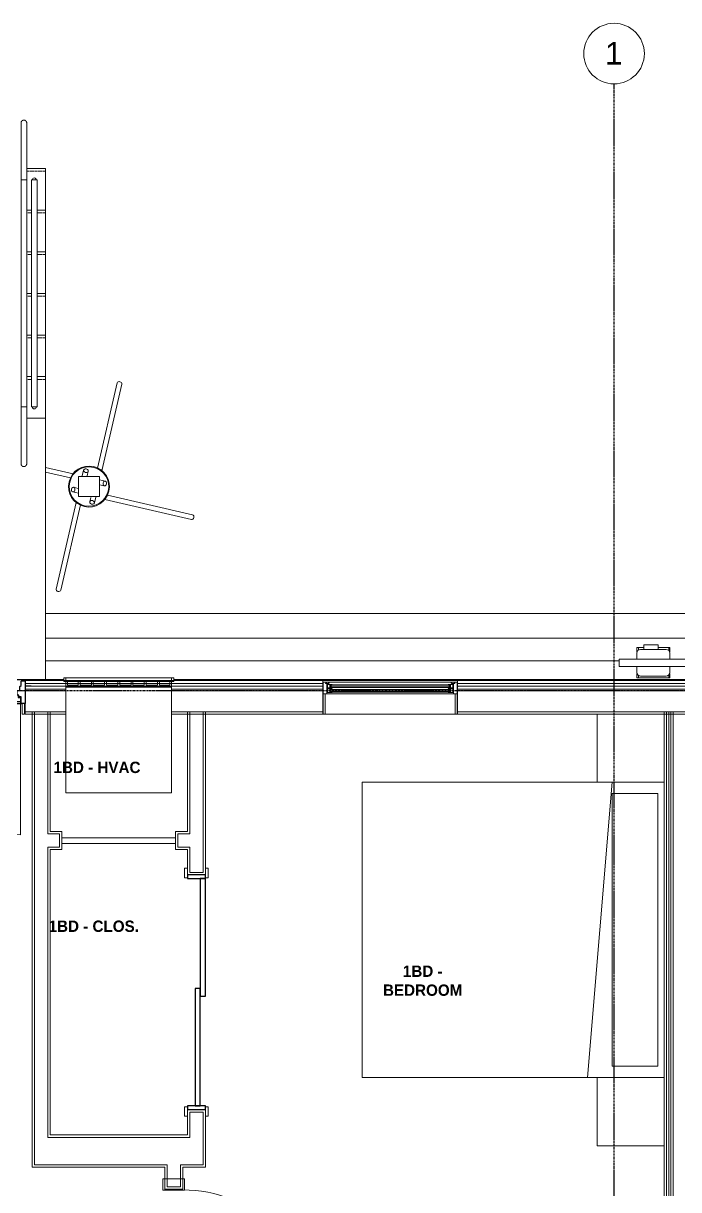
# Model space of a CAD drawing. Header units: inches. Extents: x -4093 to -1777, y 9773 to 12264.
# Drawn here: x -3637.2 to -3464.3, y 11955.5 to 12263.5 of the extents above; entities that cross this region are included whole.
import ezdxf

# ---------------------------------------------------------------- set-up
doc = ezdxf.new("R2010")
doc.units = ezdxf.units.IN
doc.header["$MEASUREMENT"] = 0
for name, pattern in [('Dash', [0.25, 0.125, -0.125]), ('Grid Line 1_2_', [0.875, 0.5, -0.125, 0.125, -0.125]), ('Overhead 1_16_', [0.101562, 0.0625, -0.039062])]:
    doc.linetypes.add(name, pattern=pattern)
for name, color, linetype, lineweight in [('0-1', 7, 'Continuous', 5), ('0-2', 7, 'Continuous', 9), ('0-3', 165, 'Continuous', 5), ('A-AREA-IDEN', 2, 'Continuous', 9), ('A-DETL-GENF', 92, 'Continuous', 18), ('A-DETL-GENF-HDLN', 1, 'Dash', 9), ('A-DOOR-1', 7, 'Continuous', 9), ('A-DOOR-2', 10, 'Continuous', 30), ('A-DOOR-4', 31, 'Continuous', 9), ('A-DOOR-5', 31, 'Continuous', 30), ('A-DOOR-FRAM', 31, 'Continuous', 30), ('A-DOOR-FRAM-1', 10, 'Continuous', 30), ('A-DOOR-FRAM-2', 31, 'Continuous', 9), ('A-DOOR-GLAZ', 31, 'Continuous', 9), ('A-FLOR-1', 7, 'Continuous', 9), ('A-FLOR-2', 192, 'Continuous', 9), ('A-FLOR-HRAL', 11, 'Continuous', 9), ('A-GENM', 5, 'Continuous', 9), ('A-GLAZ', 151, 'Continuous', 18), ('A-GLAZ-1', 151, 'Continuous', 9), ('A-GLAZ-2', 151, 'Continuous', 30), ('A-WALL', 113, 'Continuous', 18), ('A-WALL-1', 7, 'Continuous', 9), ('A-WALL-2', 250, 'Continuous', 18), ('A-WALL-3', 113, 'Continuous', 9), ('I-FURN-1', 7, 'Continuous', 9), ('I-WALL-1', 7, 'Continuous', 9), ('Q-SPCQ', 91, 'Continuous', 9), ('S-FNDN-1', 7, 'Continuous', 9), ('S-FNDN-2', 32, 'Continuous', 9), ('S-GRID-1', 1, 'Grid Line 1_2_', 30), ('S-GRID-IDEN', 1, 'Continuous', 9), ('S-GRID-IDEN-1', 147, 'Continuous', 9), ('S-STRS', 31, 'Continuous', 9), ('S-STRS-3', 31, 'Overhead 1_16_', 9)]:
    doc.layers.add(name, color=color, linetype=linetype, lineweight=lineweight)
doc.styles.add('Arial_1', font='arial.ttf', dxfattribs={"height": 6})
doc.styles.add('Century Gothic_B', font='GOTHICB.TTF', dxfattribs={"height": 3})

# ---------------------------------------------------------------- blocks, each defined once
blk = doc.blocks.new('Bed-Standard - King 78_ x 80_-4200935-BACKGROUND - 1ST FLOOR')
at = {"layer": 'I-FURN-1'}
for p, q in [((-28.31, 41.8), (49.69, 41.8)), ((-28.31, -37.89), (-28.31, 41.8)), ((49.69, 41.8), (49.69, -37.89)), ((49.69, -24.2), (-28.31, -17.63)), ((-25.31, -24.2), (46.69, -24.2)), ((-25.31, -36.2), (-25.31, -24.2)), ((46.69, -36.2), (46.69, -24.2)), ((-25.31, -36.2), (46.69, -36.2))]:
    blk.add_line(p, q, dxfattribs=at)
blk = doc.blocks.new('SWING - SINGLE - FLUSH - SWING - FLUSH - 2-10 x 6-8 - PRIVACY-4346066-BACKGROUND - 1ST FLOOR')
at = {"layer": 'A-DOOR-1'}
for p, q in [((-17, 2.87), (-20, 2.87)), ((-20, 2.87), (-20, -2.38)), ((-17, -2.38), (-17, 2.87)), ((20, 2.87), (17, 2.87)), ((17, 2.87), (17, -2.38)), ((20, -2.38), (20, 2.87)), ((-20, -2.38), (-17, -2.38)), ((-17, -2.38), (-20, -2.38)), ((-20, -2.38), (-20, -2.88)), ((-20, -2.88), (-17, -2.88)), ((-17, -2.88), (-17, -2.38)), ((17, -2.38), (20, -2.38)), ((20, -2.38), (17, -2.38)), ((17, -2.38), (17, -2.88)), ((17, -2.88), (20, -2.88)), ((20, -2.88), (20, -2.38))]:
    blk.add_line(p, q, dxfattribs=at)
blk.add_arc((17, 2.37), 34.07, 93.3657, 180, dxfattribs=at)
at = {"layer": 'A-DOOR-2'}
for p, q in [((15, 2.37), (15, 36.38)), ((17, 36.38), (15, 36.38)), ((17, 2.37), (17, 36.38)), ((17, 2.37), (15, 2.37))]:
    blk.add_line(p, q, dxfattribs=at)
blk = doc.blocks.new('083100 - Access Doors and Panels - Type 1 - ACCESS PANEL - 2-6 X 6-0-3696234-BACKGROUND - 1ST FLOOR')
at = {"layer": 'A-DOOR-1'}
for p, q in [((15, 0.75), (-15, 0.75)), ((-15, 0.75), (-15, -0.75)), ((15, -0.75), (15, 0.75)), ((-15, -0.75), (15, -0.75))]:
    blk.add_line(p, q, dxfattribs=at)
blk = doc.blocks.new('Table-Night Stand - 18_ x 18_ x 24_-V17-BACKGROUND - 1ST FLOOR')
at = {"layer": 'I-FURN-1'}
blk.add_line((0.15, 0), (18.15, 0), dxfattribs=at)
blk = doc.blocks.new('Table-Night Stand - 18_ x 18_ x 24_-V18-BACKGROUND - 1ST FLOOR')
at = {"layer": 'I-FURN-1'}
for p, q in [((0.15, 0), (18.15, 0)), ((0.15, -17.69), (0.15, 0))]:
    blk.add_line(p, q, dxfattribs=at)
blk = doc.blocks.new('SLIDING - FLUSH - SLIDING - FLUSH - 5-0 x 6-8-3203585-BACKGROUND - 1ST FLOOR')
at = {"layer": 'A-DOOR-1'}
for p, q in [((-30.25, 3), (-32.75, 3)), ((-32.75, 3), (-32.75, 2.25)), ((-32.75, 2.25), (-30.25, 2.25)), ((-30.25, 2.25), (-30.25, 3)), ((30.25, 3), (30.25, 2.25)), ((32.75, 3), (30.25, 3)), ((30.25, 2.25), (32.75, 2.25)), ((32.75, 2.25), (32.75, 3)), ((-30.25, -2.5), (-32.75, -2.5)), ((-32.75, -2.5), (-32.75, -3.25)), ((-30.25, -3.25), (-30.25, -2.5)), ((32.75, -2.5), (30.25, -2.5)), ((30.25, -2.5), (30.25, -3.25)), ((32.75, -3.25), (32.75, -2.5)), ((-32.75, -3.25), (-30.25, -3.25)), ((30.25, -3.25), (32.75, -3.25))]:
    blk.add_line(p, q, dxfattribs=at)
at = {"layer": 'A-DOOR-2'}
for p, q in [((1, 2.25), (-30, 2.25)), ((-30, 2.25), (-30, 0.87)), ((-30, 0.87), (1, 0.87)), ((30, 0.87), (-1, 0.87)), ((-1, 0.87), (-1, -0.5)), ((1, 0.87), (1, 2.25)), ((30, -0.5), (30, 0.87)), ((-1, -0.5), (30, -0.5))]:
    blk.add_line(p, q, dxfattribs=at)
at = {"layer": 'A-DOOR-FRAM-1'}
for p, q in [((-30, 2.25), (-31, 2.25)), ((-31, 2.25), (-31, -2.5)), ((-30, -2.5), (-30, 2.25)), ((31, 2.25), (30, 2.25)), ((30, 2.25), (30, -2.5)), ((31, -2.5), (31, 2.25)), ((-31, -2.5), (-30, -2.5)), ((30, -2.5), (31, -2.5))]:
    blk.add_line(p, q, dxfattribs=at)
blk = doc.blocks.new('CTR - 1st Phase - Unit Layouts_rvt-1-BACKGROUND - 1ST FLOOR')
at = {"layer": 'A-FLOR-1'}
blk.add_line((-3636.77, 12081.69), (-3636.9, 12081.69), dxfattribs=at)
at = {"layer": 'A-WALL-1'}
for p, q in [((-3634.9, 12081.69), (-3634.9, 11961.44)), ((-3630.15, 12081.69), (-3634.9, 12081.69)), ((-3630.15, 12050.06), (-3630.15, 12081.69)), ((-3589.15, 12081.69), (-3593.9, 12081.69)), ((-3593.9, 12081.69), (-3593.9, 12050.06)), ((-3589.15, 12038.63), (-3589.15, 12081.69)), ((-3627.02, 12050.06), (-3630.15, 12050.06)), ((-3627.02, 12045.31), (-3627.02, 12050.06)), ((-3593.9, 12050.06), (-3597.02, 12050.06)), ((-3597.02, 12050.06), (-3597.02, 12045.31)), ((-3630.15, 12045.31), (-3627.02, 12045.31)), ((-3630.15, 11969.94), (-3630.15, 12045.31)), ((-3597.02, 12045.31), (-3593.9, 12045.31)), ((-3593.9, 12045.31), (-3593.9, 12038.63)), ((-3593.9, 12038.63), (-3589.15, 12038.63)), ((-3589.15, 11976.63), (-3593.9, 11976.63)), ((-3593.9, 11976.63), (-3593.9, 11969.94)), ((-3589.15, 11961.44), (-3589.15, 11976.63)), ((-3634.9, 11961.44), (-3634.27, 11961.44)), ((-3634.27, 11961.44), (-3630.15, 11961.44)), ((-3599.9, 11961.44), (-3599.9, 11955.61)), ((-3595.15, 11955.61), (-3595.15, 11961.44)), ((-3593.9, 11961.44), (-3589.77, 11961.44)), ((-3589.77, 11961.44), (-3589.15, 11961.44)), ((-3599.9, 11955.61), (-3595.15, 11955.61))]:
    blk.add_line(p, q, dxfattribs=at)
at = {"layer": 'A-WALL-2'}
for p, q in [((-3634.27, 11962.06), (-3634.27, 12081.69)), ((-3630.77, 12049.44), (-3630.77, 12081.69)), ((-3593.27, 12081.69), (-3593.27, 12049.44)), ((-3589.77, 12039.25), (-3589.77, 12081.69)), ((-3630.15, 12049.44), (-3630.77, 12049.44)), ((-3627.65, 12049.44), (-3630.15, 12049.44)), ((-3627.65, 12047.69), (-3627.65, 12049.44)), ((-3596.4, 12049.44), (-3596.4, 12047.69)), ((-3593.9, 12049.44), (-3596.4, 12049.44)), ((-3593.9, 12049.44), (-3593.27, 12049.44)), ((-3627.65, 12045.94), (-3627.65, 12047.69)), ((-3596.4, 12047.69), (-3596.4, 12045.94)), ((-3630.15, 12045.94), (-3630.77, 12045.94)), ((-3630.77, 11969.31), (-3630.77, 12045.94)), ((-3630.15, 12045.94), (-3627.65, 12045.94)), ((-3596.4, 12045.94), (-3593.9, 12045.94)), ((-3593.9, 12045.94), (-3593.27, 12045.94)), ((-3593.27, 12045.94), (-3593.27, 12039.25)), ((-3593.27, 12039.25), (-3591.52, 12039.25)), ((-3591.52, 12039.25), (-3589.77, 12039.25)), ((-3593.27, 11976), (-3593.27, 11969.31)), ((-3591.52, 11976), (-3593.27, 11976)), ((-3589.77, 11976), (-3591.52, 11976)), ((-3589.77, 11962.06), (-3589.77, 11976)), ((-3630.15, 11969.31), (-3630.77, 11969.31)), ((-3630.15, 11969.31), (-3593.9, 11969.31)), ((-3593.27, 11969.31), (-3593.9, 11969.31)), ((-3630.77, 11962.06), (-3634.27, 11962.06)), ((-3630.15, 11962.06), (-3630.77, 11962.06)), ((-3630.15, 11962.06), (-3599.27, 11962.06)), ((-3599.27, 11961.44), (-3599.27, 11962.06)), ((-3599.27, 11961.44), (-3599.27, 11956.24)), ((-3595.77, 11961.44), (-3595.77, 11962.06)), ((-3595.77, 11962.06), (-3593.9, 11962.06)), ((-3595.77, 11956.24), (-3595.77, 11961.44)), ((-3593.27, 11962.06), (-3593.9, 11962.06)), ((-3589.77, 11962.06), (-3593.27, 11962.06)), ((-3599.27, 11956.24), (-3597.52, 11956.24)), ((-3597.52, 11956.24), (-3595.77, 11956.24))]:
    blk.add_line(p, q, dxfattribs=at)
at = {"layer": 'I-WALL-1'}
for p, q in [((-3593.9, 11969.94), (-3630.15, 11969.94)), ((-3630.15, 11961.44), (-3599.9, 11961.44)), ((-3595.15, 11961.44), (-3593.9, 11961.44))]:
    blk.add_line(p, q, dxfattribs=at)
at = {"layer": '0-2'}
for name, p, rotation in [('Table-Night Stand - 18_ x 18_ x 24_-V17-BACKGROUND - 1ST FLOOR', (-3485.77, 12062.92), 90.00000000003428), ('Bed-Standard - King 78_ x 80_-4200935-BACKGROUND - 1ST FLOOR', (-3505.98, 12013.38), 90.00000000003428), ('083100 - Access Doors and Panels - Type 1 - ACCESS PANEL - 2-6 X 6-0-3696234-BACKGROUND - 1ST FLOOR', (-3612.02, 12047.69), 180), ('SLIDING - FLUSH - SLIDING - FLUSH - 5-0 x 6-8-3203585-BACKGROUND - 1ST FLOOR', (-3591.4, 12007.63), 270), ('Table-Night Stand - 18_ x 18_ x 24_-V18-BACKGROUND - 1ST FLOOR', (-3485.77, 11966.92), 90.00000000003428), ('SWING - SINGLE - FLUSH - SWING - FLUSH - 2-10 x 6-8 - PRIVACY-4346066-BACKGROUND - 1ST FLOOR', (-3597.52, 11938.36), 270)]:
    blk.add_blockref(name, p, dxfattribs=dict(at, rotation=rotation))
blk = doc.blocks.new('CTR - 1st Phase - Common Walls_rvt-1-BACKGROUND - 1ST FLOOR')
at = {"layer": 'A-WALL-2'}
for p, q in [((-3467.46, 12081.69), (-3467.46, 11829.74)), ((-3466.84, 12081.69), (-3466.84, 11829.74)), ((-3466.34, 12081.69), (-3466.34, 11829.74)), ((-3465.71, 12081.69), (-3465.71, 11829.74))]:
    blk.add_line(p, q, dxfattribs=at)
at = {"layer": 'I-WALL-1'}
for p, q in [((-3458.96, 12081.69), (-3468.09, 12081.69)), ((-3468.09, 12081.69), (-3468.09, 11882.11))]:
    blk.add_line(p, q, dxfattribs=at)
blk = doc.blocks.new('316600 - Special Foundations - Diamond Pier - Generic - 316600 - Special Foundations - Diamond Pier - Generic-V114-BACKGROUND - 1ST FLOOR')
at = {"layer": 'S-FNDN-1'}
for p, q in [((7.46, 27.36), (2.26, 4.87)), ((3.39, 4.19), (8.68, 27.08)), ((-4.15, 3.38), (-11.43, 5.06)), ((-11.43, 3.78), (-4.87, 2.26)), ((-1.42, 4.32), (-1.77, 2.8)), ((-0.47, 2.87), (-0.2, 4.04)), ((2.77, 2.62), (-2.77, 2.62)), ((-2.77, 2.62), (-2.77, -2.62)), ((2.77, -2.62), (2.77, 2.62)), ((4.32, 1.42), (2.8, 1.77)), ((2.86, 0.48), (4.04, 0.2)), ((-4.32, -1.42), (-2.8, -1.77)), ((-2.86, -0.48), (-4.04, -0.2)), ((-2.77, -2.62), (2.77, -2.62)), ((0.47, -2.87), (0.2, -4.04)), ((1.42, -4.32), (1.77, -2.8)), ((27.36, -7.46), (4.87, -2.26)), ((-3.39, -4.19), (-8.68, -27.08)), ((-7.46, -27.36), (-2.26, -4.87)), ((4.15, -3.38), (27.08, -8.68))]:
    blk.add_line(p, q, dxfattribs=at)
for radius, start, end in [(5.41, 346.9807, 166.9807), (5.21, 346.9807, 166.9807), (5.41, 166.9807, 346.9807), (5.21, 166.9807, 346.9807)]:
    blk.add_arc((0, 0), radius, start, end, dxfattribs=at)
for centre, major_axis, start_param, end_param in [((8.07, 27.22), (-0.609, 0.141), 4.712389, 6.283185), ((8.07, 27.22), (-0.609, 0.141), 3.141593, 4.712389), ((-0.81, 4.18), (-0.609, 0.141), 4.712389, 7.853982), ((-0.81, 4.18), (-0.609, 0.141), 1.570796, 4.712389), ((4.18, 0.81), (0.141, 0.609), 1.570796, 4.712389), ((4.18, 0.81), (0.141, 0.609), 4.712389, 7.853982), ((-4.18, -0.81), (0.141, 0.609), 1.570796, 4.712389), ((-4.18, -0.81), (0.141, 0.609), 4.712389, 7.853982), ((0.81, -4.18), (-0.609, 0.141), 4.712389, 7.853982), ((0.81, -4.18), (-0.609, 0.141), 1.570796, 4.712389), ((27.22, -8.07), (0.141, 0.609), 3.141593, 4.712389), ((27.22, -8.07), (0.141, 0.609), 4.712389, 6.283185), ((-8.07, -27.22), (-0.609, 0.141), 0, 1.570796), ((-8.07, -27.22), (-0.609, 0.141), 1.570796, 3.141593)]:
    blk.add_ellipse(centre, major_axis=major_axis, ratio=0.764544, start_param=start_param, end_param=end_param, dxfattribs=at)
blk = doc.blocks.new('Grid - Grid Head - Circle-1738874-BACKGROUND - 1ST FLOOR')
at = {"layer": 'S-GRID-IDEN-1'}
for start, end in [(360, 180), (180, 360)]:
    blk.add_arc((0, 0), 0.25, start, end, dxfattribs=at)
blk = doc.blocks.new('CTR - 1st Phase - Structure_rvt-1-BACKGROUND - 1ST FLOOR')
at = {"layer": 'S-GRID-1'}
for p, q in [((-3481.32, 9772.61), (-3481.32, 12247.5)), ((-1777.25, 12087.19), (-4076.95, 12087.19))]:
    blk.add_line(p, q, dxfattribs=at)
at = {"layer": '0-2'}
blk.add_blockref('316600 - Special Foundations - Diamond Pier - Generic - 316600 - Special Foundations - Diamond Pier - Generic-V114-BACKGROUND - 1ST FLOOR', (-3619.89, 12141.17), dxfattribs=at)
at = {"layer": '0-3', "xscale": 31.99999999999999, "yscale": 31.99999999999999, "zscale": 31.99999999999999}
blk.add_blockref('Grid - Grid Head - Circle-1738874-BACKGROUND - 1ST FLOOR', (-3481.32, 12255.5), dxfattribs=at)
at = {"layer": 'S-GRID-IDEN', "insert": (-3483.7, 12258.6), "char_height": 6, "width": 5.656, "attachment_point": 1, "style": 'Arial_1'}
blk.add_mtext('1', dxfattribs=at)
blk = doc.blocks.new('Bayer Built Door - VISTAGRANDE FLUSH _LH_ - 37-1_2__ x 81-3_4__ - 1ST FLOOR-V93-BACKGROUND - 1ST FLOOR')
at = {"layer": 'A-DOOR-4'}
blk.add_line((17.56, -1.16), (17.56, -36.28), dxfattribs=at)
blk.add_arc((17.56, -1.16), 35.13, 180, 270, dxfattribs=at)
at = {"layer": 'A-DOOR-5'}
for p, q in [((-16.95, 0.56), (-16.95, -0.08)), ((-16.95, 0.56), (-13.13, 0.56)), ((-13.87, 0.16), (-13.13, 0.16)), ((-13.87, -1.16), (-13.87, 0.16)), ((-13.13, 0.25), (-13.16, 0.56)), ((13.12, 0.56), (-13.13, 0.56)), ((-13.13, 0.16), (-13.13, 0.25)), ((13.12, 0.25), (13.16, 0.56)), ((13.12, 0.16), (13.12, 0.25)), ((13.87, 0.16), (13.12, 0.16)), ((16.95, 0.56), (13.12, 0.56)), ((13.87, -1.16), (13.87, 0.16)), ((16.95, 0.56), (16.95, -0.08)), ((-16.95, -0.08), (-17.56, -0.09)), ((-17.56, -0.09), (-17.56, -1.16)), ((-17.56, -1.16), (-13.13, -1.16)), ((-13.13, -0.59), (-13.87, -0.59)), ((-13.87, -1.09), (-13.36, -1.09)), ((-13.87, -1.16), (-13.87, -1.09)), ((-13.36, -1.09), (-13.16, -0.84)), ((-13.16, -0.84), (-13.13, -0.66)), ((13.12, -1.16), (-13.13, -1.16)), ((-13.13, -0.66), (-13.13, -0.59)), ((13.12, -0.59), (13.87, -0.59)), ((13.12, -0.66), (13.12, -0.59)), ((13.16, -0.84), (13.12, -0.66)), ((17.56, -1.16), (13.12, -1.16)), ((13.36, -1.09), (13.16, -0.84)), ((13.87, -1.09), (13.36, -1.09)), ((13.87, -1.16), (13.87, -1.09)), ((16.95, -0.08), (17.56, -0.09)), ((17.56, -0.09), (17.56, -1.16))]:
    blk.add_line(p, q, dxfattribs=at)
at = {"layer": 'A-DOOR-FRAM'}
for p, q in [((18.75, 4.59), (-18.75, 4.59)), ((-18.75, 4.25), (-18.75, -1.63)), ((-18.75, 4.25), (-17.72, 4.25)), ((-17.72, 3.13), (-17.72, 4.25)), ((-17.38, 2.89), (-17.72, 3.13)), ((17.38, 2.89), (17.72, 3.13)), ((17.72, 3.13), (17.72, 4.25)), ((18.75, 4.25), (17.72, 4.25)), ((18.75, 4.25), (18.75, -1.63)), ((-20.38, 2.94), (-18.75, 2.94)), ((-17.72, 0.16), (-17.14, 0.16)), ((-17.72, -1.63), (-17.72, 0.16)), ((-17.38, 1.89), (-17.38, 2.89)), ((-16.69, 1.73), (-17.38, 1.89)), ((-17.14, 0.16), (-17.14, 0.59)), ((-17.14, 0.59), (-16.69, 0.59)), ((-16.69, 0.59), (-16.69, 1.73)), ((16.69, 1.73), (17.38, 1.89)), ((16.69, 0.59), (16.69, 1.73)), ((17.14, 0.59), (16.69, 0.59)), ((17.14, 0.16), (17.14, 0.59)), ((17.72, 0.16), (17.14, 0.16)), ((17.38, 1.89), (17.38, 2.89)), ((17.72, -1.63), (17.72, 0.16)), ((20.37, 2.94), (18.75, 2.94)), ((-18.75, -1.63), (-18.63, -1.63)), ((-18.37, -1.63), (-18.75, -1.63)), ((-18.75, -1.63), (-17.72, -1.63)), ((-18, -1.63), (18, -1.63)), ((18.75, -1.63), (17.72, -1.63)), ((18.62, -1.63), (18.75, -1.63))]:
    blk.add_line(p, q, dxfattribs=at)
at = {"layer": 'A-DOOR-FRAM-2'}
for p, q in [((-18, -1.63), (-18.63, -1.63)), ((-18.63, -1.63), (-18.63, -4.44)), ((-18, -4.44), (-18, -1.63)), ((18.62, -1.63), (18, -1.63)), ((18, -1.63), (18, -4.44)), ((18.62, -4.44), (18.62, -1.63)), ((-18.63, -4.44), (-18, -4.44)), ((18, -4.44), (18.62, -4.44))]:
    blk.add_line(p, q, dxfattribs=at)
at = {"layer": 'A-DOOR-GLAZ'}
for p, q in [((13.12, 0.16), (-13.13, 0.16)), ((-13.13, 0), (-13.87, 0)), ((-13.87, -0.44), (-13.13, -0.44)), ((-13.66, 0), (-13.66, -0.44)), ((13.12, 0), (-13.13, 0)), ((13.12, -0.44), (-13.13, -0.44)), ((13.12, -0.59), (-13.13, -0.59)), ((13.12, 0), (13.87, 0)), ((13.87, -0.44), (13.12, -0.44)), ((13.66, 0), (13.66, -0.44))]:
    blk.add_line(p, q, dxfattribs=at)
blk = doc.blocks.new('Basic Wall _ 3_ XPS - ___-2578962-BACKGROUND - 1ST FLOOR')
at = {"layer": 'S-FNDN-2'}
for p, q in [((-3631.32, 12107.69), (-3155.32, 12107.69)), ((-3631.32, 12101.1), (-3144.32, 12101.1)), ((-3631.32, 12095.13), (-3479.94, 12095.13))]:
    blk.add_line(p, q, dxfattribs=at)
blk = doc.blocks.new('gas_meter_manifold_5854 - Plumbing Gas Meter 3d Manifolded-2102305-BACKGROUND - 1ST FLOOR')
at = {"layer": 'A-GENM'}
for p, q in [((15.25, 1), (-15.25, 1)), ((-15.25, 0), (-15.25, 1)), ((15.25, 1), (15.25, 0)), ((-15.25, -1), (-15.25, 0)), ((-15.25, -1), (15.25, -1)), ((15.25, 0), (15.25, -1))]:
    blk.add_line(p, q, dxfattribs=at)
blk = doc.blocks.new('Plumbing Gas Meter 3d single - Plumbing Gas Meter 3d single-2101173-BACKGROUND - 1ST FLOOR')
at = {"layer": 'Q-SPCQ'}
for p, q in [((-4.32, 4), (-4.32, 2.82)), ((-4.32, 4), (-4.32, 4)), ((-4.32, 4), (-3.92, 4)), ((-4.32, 2.82), (-4.32, 4)), ((-3.92, 4), (-2.55, 4)), ((-3.92, 3.33), (-3.92, 4)), ((3.38, 3.5), (-3.37, 3.5)), ((-2.55, 4.75), (1.3, 4.75)), ((-2.55, 4.75), (-2.55, 3.5)), ((1.3, 4.75), (1.3, 3.5)), ((1.3, 4), (2.06, 4)), ((2.06, 4), (4.06, 4)), ((4.06, 4), (4.32, 4)), ((4.06, 3.23), (4.06, 4)), ((4.32, 2.82), (4.32, 4)), ((4.32, 4), (4.32, 4)), ((4.32, 2.82), (4.32, 4)), ((-4.37, 2.5), (-4.37, 1)), ((4.38, 1), (4.38, 2.5)), ((-4.37, -1), (-4.37, -2.5)), ((-4.32, -2.82), (-4.32, -4)), ((-4.32, -4), (-4.32, -2.82)), ((4.32, -4), (4.32, -2.82)), ((4.32, -4), (4.32, -2.82)), ((4.38, -2.5), (4.38, -1)), ((-3.92, -4), (-4.32, -4)), ((-4.32, -4), (-4.32, -4)), ((-3.92, -4), (-3.92, -3.33)), ((-1.92, -4), (-3.92, -4)), ((-3.37, -3.5), (3.38, -3.5)), ((2.06, -4), (-1.92, -4)), ((4.06, -4), (2.06, -4)), ((4.06, -4), (4.06, -3.23)), ((4.32, -4), (4.06, -4)), ((4.32, -4), (4.32, -4))]:
    blk.add_line(p, q, dxfattribs=at)
for centre, start, end in [((-3.37, 2.5), 90, 180), ((3.38, 2.5), 0, 90), ((-3.37, -2.5), 180, 270), ((3.38, -2.5), 270, 0)]:
    blk.add_arc(centre, 1, start, end, dxfattribs=at)
blk = doc.blocks.new('Window-Double_Hung-Marvin-Essential - 1-WIDE _TEMP LOWER_ ESDH3066-3454275-BACKGROUND - 1ST FLOOR')
at = {"layer": 'A-DETL-GENF'}
for p, q in [((-17.75, 4.03), (-17.16, 4.03)), ((-17.75, 4.03), (-17.75, 0.94)), ((-17.08, 3.62), (-17.16, 4.03)), ((-17.08, 3.62), (-16.19, 3.62)), ((-16.85, 4), (-16.85, 3.62)), ((-16.3, 4), (-16.85, 4)), ((-16.38, 3.52), (-16.72, 3.52)), ((-16.72, 3.52), (-16.72, 0.94)), ((-15.34, 3.44), (-16.56, 3.44)), ((-16.56, 2.5), (-16.56, 3.44)), ((-16.38, 3.62), (-16.38, 3.52)), ((-16.3, 3.76), (-16.3, 4)), ((-16.18, 3.76), (-16.3, 3.76)), ((-16.19, 3.72), (-16.1, 3.72)), ((-16.19, 3.62), (-16.19, 3.72)), ((-16.18, 3.97), (-16.1, 3.97)), ((-16.18, 3.97), (-16.18, 3.76)), ((-16.1, 3.72), (-16.1, 3.97)), ((-15.94, 2.62), (-15.94, 3.34)), ((-15.94, 3.34), (-15.28, 3.34)), ((15.84, 3.32), (-15.84, 3.32)), ((-15.84, 2.63), (-15.84, 3.32)), ((15.84, 3.2), (-15.84, 3.2)), ((-15.54, 2.76), (-15.54, 3.2)), ((-15.34, 3.44), (-15.28, 3.38)), ((-15.28, 3.34), (-15.28, 3.38)), ((15.34, 3.44), (15.28, 3.38)), ((15.28, 3.34), (15.28, 3.38)), ((15.94, 3.34), (15.28, 3.34)), ((15.34, 3.44), (16.56, 3.44)), ((15.54, 2.76), (15.54, 3.2)), ((15.84, 2.63), (15.84, 3.32)), ((15.94, 2.62), (15.94, 3.34)), ((16.18, 3.97), (16.1, 3.97)), ((16.1, 3.72), (16.1, 3.97)), ((16.19, 3.72), (16.1, 3.72)), ((16.18, 3.97), (16.18, 3.76)), ((16.18, 3.76), (16.3, 3.76)), ((16.19, 3.62), (16.19, 3.72)), ((17.08, 3.62), (16.19, 3.62)), ((16.3, 3.76), (16.3, 4)), ((16.3, 4), (16.85, 4)), ((16.38, 3.62), (16.38, 3.52)), ((16.38, 3.52), (16.72, 3.52)), ((16.56, 2.5), (16.56, 3.44)), ((16.72, 3.52), (16.72, 0.94)), ((16.85, 4), (16.85, 3.62)), ((17.08, 3.62), (17.16, 4.03)), ((17.75, 4.03), (17.16, 4.03)), ((17.75, 4.03), (17.75, 0.94)), ((-19.25, 2.98), (-19.25, 2.94)), ((-17.75, 2.98), (-19.25, 2.98)), ((-19.25, 2.94), (-17.9, 2.94)), ((-17.9, 2.94), (-17.9, 2.83)), ((-17.9, 2.83), (-17.75, 2.83)), ((-16.72, 0.94), (-17.75, 0.94)), ((-16.56, 2.5), (-15.34, 2.5)), ((-15.34, 2.22), (-16.56, 2.22)), ((-16.56, 1.28), (-16.56, 2.22)), ((-16.56, 1.28), (-15.34, 1.28)), ((-15.28, 2.62), (-15.94, 2.62)), ((-15.94, 1.4), (-15.94, 2.12)), ((-15.94, 2.12), (-15.28, 2.12)), ((-15.28, 1.4), (-15.94, 1.4)), ((15.84, 2.76), (-15.84, 2.76)), ((15.84, 2.63), (-15.84, 2.63)), ((15.84, 2.1), (-15.84, 2.1)), ((-15.84, 1.41), (-15.84, 2.1)), ((15.84, 1.98), (-15.84, 1.98)), ((15.84, 1.54), (-15.84, 1.54)), ((15.84, 1.41), (-15.84, 1.41)), ((-15.54, 1.54), (-15.54, 1.98)), ((-15.34, 2.5), (-15.28, 2.56)), ((-15.34, 2.22), (-15.28, 2.16)), ((-15.34, 1.28), (-15.28, 1.34)), ((-15.28, 2.56), (-15.28, 2.62)), ((-15.28, 2.12), (-15.28, 2.16)), ((-15.28, 1.34), (-15.28, 1.4)), ((15.28, 2.56), (15.28, 2.62)), ((15.28, 2.62), (15.94, 2.62)), ((15.34, 2.5), (15.28, 2.56)), ((15.34, 2.22), (15.28, 2.16)), ((15.28, 2.12), (15.28, 2.16)), ((15.94, 2.12), (15.28, 2.12)), ((15.28, 1.34), (15.28, 1.4)), ((15.28, 1.4), (15.94, 1.4)), ((15.34, 1.28), (15.28, 1.34)), ((16.56, 2.5), (15.34, 2.5)), ((15.34, 2.22), (16.56, 2.22)), ((16.56, 1.28), (15.34, 1.28)), ((15.54, 1.54), (15.54, 1.98)), ((15.84, 1.41), (15.84, 2.1)), ((15.94, 1.4), (15.94, 2.12)), ((16.56, 1.28), (16.56, 2.22)), ((16.72, 0.94), (17.75, 0.94)), ((17.75, 2.98), (19.25, 2.98)), ((17.9, 2.83), (17.75, 2.83)), ((17.9, 2.94), (17.9, 2.83)), ((19.25, 2.94), (17.9, 2.94)), ((19.25, 2.98), (19.25, 2.94))]:
    blk.add_line(p, q, dxfattribs=at)
at = {"layer": 'A-DETL-GENF-HDLN'}
blk.add_line((16.1, 3.97), (-16.5, 3.97), dxfattribs=at)
at = {"layer": 'A-GLAZ'}
for p, q in [((-17.13, 0.91), (-17.13, -4.44)), ((17.12, -4.44), (17.12, 0.91)), ((-17.13, -4.44), (-17.75, -4.44)), ((17.12, -4.44), (17.75, -4.44))]:
    blk.add_line(p, q, dxfattribs=at)
at = {"layer": 'A-GLAZ-1'}
for p, q in [((17.75, 4.03), (-17.75, 4.03)), ((-17.75, 0.94), (17.75, 0.94)), ((-17.75, -4.44), (17.75, -4.44))]:
    blk.add_line(p, q, dxfattribs=at)
at = {"layer": 'A-GLAZ-2'}
for p, q in [((-17.75, 4.03), (-17.75, 0.94)), ((17.75, 0.94), (17.75, 4.03)), ((-17.75, 0.91), (-17.75, -4.44)), ((17.75, -4.44), (17.75, 0.91))]:
    blk.add_line(p, q, dxfattribs=at)
blk = doc.blocks.new('V-Series_EWC4_SPVU_RFA_2015 - 1ST FLOOR-2484708-BACKGROUND - 1ST FLOOR')
at = {"layer": 'A-GENM'}
for p, q in [((-3126.69, 12090.69), (-3127.25, 12090.69)), ((-3127.25, 12090.69), (-3127.25, 12089.69)), ((-3127.25, 12089.69), (-3126.69, 12089.69)), ((-3098.81, 12090.69), (-3126.69, 12090.69)), ((-3126.69, 12090.69), (-3126.69, 12089.69)), ((-3126.69, 12089.69), (-3126.69, 12090.69)), ((-3126.69, 12089.69), (-3098.81, 12089.69)), ((-3126.69, 12089.69), (-3126.69, 12060.25)), ((-3126.25, 12089.69), (-3126.69, 12089.69)), ((-3126.25, 12088.69), (-3126.25, 12089.69)), ((-3122.95, 12089.69), (-3123.45, 12089.69)), ((-3123.45, 12089.69), (-3123.45, 12088.69)), ((-3122.95, 12088.69), (-3122.95, 12089.69)), ((-3119.47, 12089.69), (-3119.97, 12089.69)), ((-3119.97, 12089.69), (-3119.97, 12088.69)), ((-3119.47, 12088.69), (-3119.47, 12089.69)), ((-3115.98, 12089.69), (-3116.48, 12089.69)), ((-3116.48, 12089.69), (-3116.48, 12088.69)), ((-3115.98, 12088.69), (-3115.98, 12089.69)), ((-3112.5, 12089.69), (-3113, 12089.69)), ((-3113, 12089.69), (-3113, 12088.69)), ((-3112.5, 12088.69), (-3112.5, 12089.69)), ((-3109.01, 12089.69), (-3109.51, 12089.69)), ((-3109.51, 12089.69), (-3109.51, 12088.69)), ((-3109.01, 12088.69), (-3109.01, 12089.69)), ((-3105.53, 12089.69), (-3106.03, 12089.69)), ((-3106.03, 12089.69), (-3106.03, 12088.69)), ((-3105.53, 12088.69), (-3105.53, 12089.69)), ((-3102.05, 12089.69), (-3102.55, 12089.69)), ((-3102.55, 12089.69), (-3102.55, 12088.69)), ((-3102.05, 12088.69), (-3102.05, 12089.69)), ((-3098.81, 12089.69), (-3099.25, 12089.69)), ((-3099.25, 12089.69), (-3099.25, 12088.69)), ((-3098.81, 12089.69), (-3098.81, 12090.69)), ((-3098.25, 12090.69), (-3098.81, 12090.69)), ((-3098.81, 12090.69), (-3098.81, 12089.69)), ((-3098.81, 12089.69), (-3098.25, 12089.69)), ((-3098.81, 12060.25), (-3098.81, 12089.69)), ((-3098.25, 12089.69), (-3098.25, 12090.69)), ((-3123.45, 12088.69), (-3126.25, 12088.69)), ((-3119.97, 12088.69), (-3122.95, 12088.69)), ((-3116.48, 12088.69), (-3119.47, 12088.69)), ((-3113, 12088.69), (-3115.98, 12088.69)), ((-3109.51, 12088.69), (-3112.5, 12088.69)), ((-3106.03, 12088.69), (-3109.01, 12088.69)), ((-3102.55, 12088.69), (-3105.53, 12088.69)), ((-3099.25, 12088.69), (-3102.05, 12088.69)), ((-3126.69, 12060.25), (-3098.81, 12060.25))]:
    blk.add_line(p, q, dxfattribs=at)
blk = doc.blocks.new('Railing - 1_-2850776-BACKGROUND - 1ST FLOOR')
at = {"layer": 'A-FLOR-HRAL'}
for p, q in [((2, 11), (2, 0)), ((3.5, 0), (3.5, 11))]:
    blk.add_line(p, q, dxfattribs=at)
at = {"layer": 'A-FLOR-HRAL', "flags": 128}
for points in [[(2, 15), (2, 15.03), (2, 15.06), (2.01, 15.09), (2.01, 15.12), (2.01, 15.15), (2.02, 15.18), (2.03, 15.21), (2.04, 15.24), (2.05, 15.26), (2.06, 15.29), (2.07, 15.32), (2.08, 15.35), (2.1, 15.37), (2.11, 15.4), (2.13, 15.42), (2.15, 15.45), (2.17, 15.47), (2.19, 15.49), (2.21, 15.52), (2.23, 15.54), (2.25, 15.56), (2.27, 15.58), (2.3, 15.6), (2.32, 15.61), (2.34, 15.63), (2.37, 15.65), (2.4, 15.66), (2.42, 15.68), (2.45, 15.69), (2.48, 15.7), (2.51, 15.71), (2.53, 15.72), (2.56, 15.73), (2.59, 15.73), (2.62, 15.74), (2.65, 15.74), (2.68, 15.75), (2.71, 15.75), (2.74, 15.75)], [(2.75, 15.75), (2.78, 15.75), (2.81, 15.75), (2.84, 15.74), (2.87, 15.74), (2.9, 15.74), (2.93, 15.73), (2.96, 15.72), (2.99, 15.71), (3.01, 15.7), (3.04, 15.69), (3.07, 15.68), (3.1, 15.67), (3.12, 15.65), (3.15, 15.64), (3.17, 15.62), (3.2, 15.6), (3.22, 15.58), (3.24, 15.56), (3.27, 15.54), (3.29, 15.52), (3.31, 15.5), (3.33, 15.48), (3.35, 15.45), (3.36, 15.43), (3.38, 15.41), (3.4, 15.38), (3.41, 15.35), (3.43, 15.33), (3.44, 15.3), (3.45, 15.27), (3.46, 15.24), (3.47, 15.22), (3.48, 15.19), (3.48, 15.16), (3.49, 15.13), (3.49, 15.1), (3.5, 15.07), (3.5, 15.04), (3.5, 15.01)], [(2, 15), (2, 15), (2, 14.99), (2, 14.97), (2, 14.95), (2, 14.92), (2, 14.89), (2, 14.84), (2, 14.8), (2, 14.74), (2, 14.68), (2, 14.62), (2, 14.55), (2, 14.47), (2, 14.39), (2, 14.3), (2, 14.21), (2, 14.11), (2, 14.01), (2, 13.9), (2, 13.79), (2, 13.67), (2, 13.55), (2, 13.42), (2, 13.29), (2, 13.16), (2, 13.02), (2, 12.89), (2, 12.74), (2, 12.6), (2, 12.45), (2, 12.3), (2, 12.15), (2, 11.99), (2, 11.84), (2, 11.68), (2, 11.52), (2, 11.36), (2, 11.2), (2, 11.04), (2, 11)], [(2, 14.5), (2, 14.53), (2, 14.6), (2, 14.67), (2, 14.73), (2, 14.78), (2, 14.83), (2, 14.87), (2, 14.91), (2, 14.94), (2, 14.97), (2, 14.98), (2, 14.99), (2, 15)], [(2, 11), (2, 11.16), (2, 11.32), (2, 11.48), (2, 11.64), (2, 11.79), (2, 11.95), (2, 12.11), (2, 12.26), (2, 12.41), (2, 12.56), (2, 12.7), (2, 12.85), (2, 12.94)], [(3.5, 11), (3.5, 11.16), (3.5, 11.32), (3.5, 11.48), (3.5, 11.64), (3.5, 11.79), (3.5, 11.95), (3.5, 12.11), (3.5, 12.26), (3.5, 12.41), (3.5, 12.56), (3.5, 12.7), (3.5, 12.85), (3.5, 12.99), (3.5, 13.12), (3.5, 13.26), (3.5, 13.39), (3.5, 13.52), (3.5, 13.64), (3.5, 13.76), (3.5, 13.87), (3.5, 13.98), (3.5, 14.08), (3.5, 14.18), (3.5, 14.28), (3.5, 14.37), (3.5, 14.45), (3.5, 14.53), (3.5, 14.6), (3.5, 14.67), (3.5, 14.73), (3.5, 14.78), (3.5, 14.83), (3.5, 14.87), (3.5, 14.91), (3.5, 14.94), (3.5, 14.97), (3.5, 14.98), (3.5, 14.99), (3.5, 15), (3.5, 15)], [(3.5, 15), (3.5, 14.99), (3.5, 14.97), (3.5, 14.95), (3.5, 14.92), (3.5, 14.89), (3.5, 14.84), (3.5, 14.8), (3.5, 14.74), (3.5, 14.68), (3.5, 14.62), (3.5, 14.55), (3.5, 14.52)], [(3.5, 14.07), (3.5, 14.01), (3.5, 13.9), (3.5, 13.79), (3.5, 13.67), (3.5, 13.55), (3.5, 13.42), (3.5, 13.29), (3.5, 13.16), (3.5, 13.02), (3.5, 12.89), (3.5, 12.74), (3.5, 12.6), (3.5, 12.45), (3.5, 12.3), (3.5, 12.15), (3.5, 11.99), (3.5, 11.84), (3.5, 11.68), (3.5, 11.52), (3.5, 11.36), (3.5, 11.2), (3.5, 11.04), (3.5, 11)]]:
    blk.add_lwpolyline(points, dxfattribs=at)
at = {"layer": 'A-FLOR-HRAL'}
blk.add_arc((0, 0), 0.5, 360, 180, dxfattribs=at)
blk = doc.blocks.new('Railing - 1_-2850778-BACKGROUND - 1ST FLOOR')
at = {"layer": 'A-FLOR-HRAL'}
for p, q in [((2, 0), (2, -11)), ((3.5, -11), (3.5, 0))]:
    blk.add_line(p, q, dxfattribs=at)
at = {"layer": 'A-FLOR-HRAL', "flags": 128}
for points in [[(2, -12.94), (2, -12.89), (2, -12.74), (2, -12.6), (2, -12.45), (2, -12.3), (2, -12.15), (2, -11.99), (2, -11.84), (2, -11.68), (2, -11.52), (2, -11.36), (2, -11.2), (2, -11.04), (2, -11)], [(2, -11), (2, -11.16), (2, -11.32), (2, -11.48), (2, -11.64), (2, -11.79), (2, -11.95), (2, -12.11), (2, -12.26), (2, -12.41), (2, -12.56), (2, -12.7), (2, -12.85), (2, -12.99), (2, -13.12), (2, -13.26), (2, -13.39), (2, -13.52), (2, -13.64), (2, -13.76), (2, -13.87), (2, -13.98), (2, -14.08), (2, -14.18), (2, -14.28), (2, -14.37), (2, -14.45), (2, -14.53), (2, -14.6), (2, -14.67), (2, -14.73), (2, -14.78), (2, -14.83), (2, -14.87), (2, -14.91), (2, -14.94), (2, -14.97), (2, -14.98), (2, -14.99), (2, -15), (2, -15)], [(3.5, -11), (3.5, -11.16), (3.5, -11.32), (3.5, -11.48), (3.5, -11.64), (3.5, -11.79), (3.5, -11.95), (3.5, -12.11), (3.5, -12.26), (3.5, -12.41), (3.5, -12.56), (3.5, -12.7), (3.5, -12.85)], [(3.5, -15), (3.5, -15), (3.5, -14.99), (3.5, -14.97), (3.5, -14.95), (3.5, -14.92), (3.5, -14.89), (3.5, -14.84), (3.5, -14.8), (3.5, -14.74), (3.5, -14.68), (3.5, -14.62), (3.5, -14.55), (3.5, -14.47), (3.5, -14.39), (3.5, -14.3), (3.5, -14.21), (3.5, -14.11), (3.5, -14.01), (3.5, -13.9), (3.5, -13.79), (3.5, -13.67), (3.5, -13.55), (3.5, -13.42), (3.5, -13.29), (3.5, -13.16), (3.5, -13.02), (3.5, -12.89), (3.5, -12.74), (3.5, -12.6), (3.5, -12.45), (3.5, -12.3), (3.5, -12.15), (3.5, -11.99), (3.5, -11.84), (3.5, -11.68), (3.5, -11.52), (3.5, -11.36), (3.5, -11.2), (3.5, -11.04), (3.5, -11)], [(2, -15), (2, -14.99), (2, -14.97), (2, -14.95), (2, -14.92), (2, -14.89), (2, -14.84), (2, -14.8), (2, -14.74), (2, -14.68), (2, -14.62), (2, -14.55), (2, -14.5)], [(2.75, -15.75), (2.72, -15.75), (2.69, -15.75), (2.66, -15.74), (2.63, -15.74), (2.6, -15.74), (2.57, -15.73), (2.54, -15.72), (2.51, -15.71), (2.49, -15.7), (2.46, -15.69), (2.43, -15.68), (2.4, -15.67), (2.38, -15.65), (2.35, -15.64), (2.33, -15.62), (2.3, -15.6), (2.28, -15.58), (2.26, -15.56), (2.23, -15.54), (2.21, -15.52), (2.19, -15.5), (2.17, -15.48), (2.15, -15.45), (2.14, -15.43), (2.12, -15.41), (2.1, -15.38), (2.09, -15.35), (2.07, -15.33), (2.06, -15.3), (2.05, -15.27), (2.04, -15.24), (2.03, -15.22), (2.02, -15.19), (2.02, -15.16), (2.01, -15.13), (2.01, -15.1), (2, -15.07), (2, -15.04), (2, -15.01)], [(3.5, -15), (3.5, -15.03), (3.5, -15.06), (3.49, -15.09), (3.49, -15.12), (3.49, -15.15), (3.48, -15.18), (3.47, -15.21), (3.46, -15.24), (3.45, -15.26), (3.44, -15.29), (3.43, -15.32), (3.42, -15.35), (3.4, -15.37), (3.39, -15.4), (3.37, -15.42), (3.35, -15.45), (3.33, -15.47), (3.31, -15.49), (3.29, -15.52), (3.27, -15.54), (3.25, -15.56), (3.23, -15.58), (3.2, -15.6), (3.18, -15.61), (3.16, -15.63), (3.13, -15.65), (3.1, -15.66), (3.08, -15.68), (3.05, -15.69), (3.02, -15.7), (2.99, -15.71), (2.97, -15.72), (2.94, -15.73), (2.91, -15.73), (2.88, -15.74), (2.85, -15.74), (2.82, -15.75), (2.79, -15.75), (2.76, -15.75)], [(3.5, -13.54), (3.5, -13.64), (3.5, -13.76), (3.5, -13.87), (3.5, -13.98), (3.5, -14.08), (3.5, -14.18), (3.5, -14.28), (3.5, -14.37), (3.5, -14.45), (3.5, -14.53), (3.5, -14.6), (3.5, -14.67), (3.5, -14.73), (3.5, -14.78), (3.5, -14.83), (3.5, -14.87), (3.5, -14.91), (3.5, -14.94), (3.5, -14.97), (3.5, -14.98), (3.5, -14.99), (3.5, -15)]]:
    blk.add_lwpolyline(points, dxfattribs=at)
at = {"layer": 'A-FLOR-HRAL'}
blk.add_arc((0, 0), 0.5, 180, 360, dxfattribs=at)
blk = doc.blocks.new('Railing - Railing-2854362-BACKGROUND - 1ST FLOOR')
at = {"layer": 'A-FLOR-HRAL'}
for p, q in [((-3637.82, 12222.19), (-3636.32, 12222.19)), ((-3637.82, 12222.19), (-3637.82, 12162.19)), ((-3636.32, 12222.19), (-3636.32, 12162.19)), ((-3635.07, 12222.19), (-3633.57, 12222.19)), ((-3635.07, 12222.19), (-3635.07, 12162.19)), ((-3633.57, 12222.19), (-3633.57, 12162.19)), ((-3636.32, 12162.19), (-3637.82, 12162.19)), ((-3633.57, 12162.19), (-3635.07, 12162.19))]:
    blk.add_line(p, q, dxfattribs=at)
at = {"extrusion": (0, 0, -1), "zscale": -1}
for name, p in [('Railing - 1_-2850776-BACKGROUND - 1ST FLOOR', (3634.32, 12222.19)), ('Railing - 1_-2850778-BACKGROUND - 1ST FLOOR', (3634.32, 12162.19))]:
    blk.add_blockref(name, p, dxfattribs=at)

msp = doc.modelspace()

# ---------------------------------------------------------------- linework, layer by layer
at = {"layer": 'A-FLOR-2'}
for p, q in [((-3631.32, 12159.19), (-3636.32, 12159.19)), ((-3631.32, 12090.19), (-3631.32, 12159.19)), ((-3674.27, 12087.19), (-3636.77, 12087.19))]:
    msp.add_line(p, q, dxfattribs=at)
at = {"layer": 'A-WALL'}
for p, q in [((-3636.77, 12089.19), (-3558.14, 12089.19)), ((-3636.77, 12088.44), (-3558.14, 12088.44)), ((-3636.77, 12087.69), (-3625.96, 12087.69)), ((-3636.77, 12087.19), (-3625.96, 12087.19)), ((-3598.09, 12087.69), (-3558.14, 12087.69)), ((-3598.09, 12087.19), (-3558.14, 12087.19)), ((-3522.64, 12089.19), (-3404.41, 12089.19)), ((-3522.64, 12088.44), (-3404.41, 12088.44)), ((-3522.64, 12087.69), (-3404.41, 12087.69)), ((-3522.64, 12087.19), (-3404.41, 12087.19)), ((-3636.77, 12081.69), (-3625.96, 12081.69)), ((-3598.09, 12081.69), (-3558.14, 12081.69)), ((-3522.64, 12081.69), (-3404.41, 12081.69))]:
    msp.add_line(p, q, dxfattribs=at)
at = {"layer": 'A-WALL-3'}
for p, q in [((-3558.14, 12089.94), (-3636.77, 12089.94)), ((-3636.77, 12089.94), (-3636.77, 12081.06)), ((-3251.37, 12089.94), (-3558.14, 12089.94)), ((-3558.14, 12089.53), (-3558.14, 12089.94)), ((-3522.64, 12089.94), (-3522.64, 12089.53)), ((-3625.96, 12081.06), (-3625.96, 12088.19)), ((-3625.96, 12088.19), (-3598.09, 12088.19)), ((-3598.09, 12088.19), (-3598.09, 12081.06)), ((-3558.14, 12086.41), (-3558.14, 12086.44)), ((-3522.64, 12086.44), (-3522.64, 12086.41)), ((-3636.77, 12081.06), (-3625.96, 12081.06)), ((-3598.09, 12081.06), (-3558.14, 12081.06)), ((-3522.64, 12081.06), (-3404.41, 12081.06))]:
    msp.add_line(p, q, dxfattribs=at)
at = {"layer": 'S-FNDN-2'}
for p, q in [((-3636.77, 12090.19), (-3626.52, 12090.19)), ((-3636.77, 12090.19), (-3636.77, 12089.94)), ((-3597.52, 12090.19), (-3337.77, 12090.19))]:
    msp.add_line(p, q, dxfattribs=at)
at = {"layer": 'S-STRS'}
for p, q in [((-3631.32, 12225.19), (-3636.32, 12225.19)), ((-3631.32, 12225.19), (-3631.32, 12214.19)), ((-3635.07, 12214.19), (-3636.32, 12214.19)), ((-3631.32, 12214.19), (-3633.57, 12214.19)), ((-3631.32, 12214.19), (-3631.32, 12203.19)), ((-3635.07, 12203.19), (-3636.32, 12203.19)), ((-3631.32, 12203.19), (-3633.57, 12203.19)), ((-3631.32, 12203.19), (-3631.32, 12192.19)), ((-3635.07, 12192.19), (-3636.32, 12192.19)), ((-3631.32, 12192.19), (-3633.57, 12192.19)), ((-3631.32, 12192.19), (-3631.32, 12181.19)), ((-3635.07, 12181.19), (-3636.32, 12181.19)), ((-3631.32, 12181.19), (-3633.57, 12181.19)), ((-3631.32, 12181.19), (-3631.32, 12170.19)), ((-3635.07, 12170.19), (-3636.32, 12170.19)), ((-3631.32, 12170.19), (-3633.57, 12170.19)), ((-3631.32, 12170.19), (-3631.32, 12159.19)), ((-3631.32, 12159.19), (-3636.32, 12159.19))]:
    msp.add_line(p, q, dxfattribs=at)
at = {"layer": 'S-STRS-3'}
for p, q in [((-3631.32, 12224.44), (-3636.32, 12224.44)), ((-3635.07, 12213.44), (-3636.32, 12213.44)), ((-3631.32, 12213.44), (-3633.57, 12213.44)), ((-3635.07, 12202.44), (-3636.32, 12202.44)), ((-3631.32, 12202.44), (-3633.57, 12202.44)), ((-3635.07, 12191.44), (-3636.32, 12191.44)), ((-3631.32, 12191.44), (-3633.57, 12191.44)), ((-3635.07, 12180.44), (-3636.32, 12180.44)), ((-3631.32, 12180.44), (-3633.57, 12180.44)), ((-3635.07, 12169.44), (-3636.32, 12169.44)), ((-3631.32, 12169.44), (-3633.57, 12169.44))]:
    msp.add_line(p, q, dxfattribs=at)

# ---------------------------------------------------------------- block references
at = {"layer": '0-1'}
for name in ['CTR - 1st Phase - Structure_rvt-1-BACKGROUND - 1ST FLOOR', 'CTR - 1st Phase - Common Walls_rvt-1-BACKGROUND - 1ST FLOOR', 'CTR - 1st Phase - Unit Layouts_rvt-1-BACKGROUND - 1ST FLOOR']:
    msp.add_blockref(name, (0, 0), dxfattribs=at)
at = {"layer": 'A-DOOR-4'}
msp.add_blockref('Bayer Built Door - VISTAGRANDE FLUSH _LH_ - 37-1_2__ x 81-3_4__ - 1ST FLOOR-V93-BACKGROUND - 1ST FLOOR', (-3655.52, 12085.5), dxfattribs=at)
at = {"layer": 'A-FLOR-HRAL'}
msp.add_blockref('Railing - Railing-2854362-BACKGROUND - 1ST FLOOR', (0, 0), dxfattribs=at)
at = {"layer": 'A-GENM'}
for name, p in [('gas_meter_manifold_5854 - Plumbing Gas Meter 3d Manifolded-2102305-BACKGROUND - 1ST FLOOR', (-3464.69, 12094.63)), ('V-Series_EWC4_SPVU_RFA_2015 - 1ST FLOOR-2484708-BACKGROUND - 1ST FLOOR', (-499.27, 0))]:
    msp.add_blockref(name, p, dxfattribs=at)
at = {"layer": 'A-GLAZ-1'}
msp.add_blockref('Window-Double_Hung-Marvin-Essential - 1-WIDE _TEMP LOWER_ ESDH3066-3454275-BACKGROUND - 1ST FLOOR', (-3540.39, 12085.5), dxfattribs=at)
at = {"layer": 'Q-SPCQ'}
msp.add_blockref('Plumbing Gas Meter 3d single - Plumbing Gas Meter 3d single-2101173-BACKGROUND - 1ST FLOOR', (-3470.94, 12094.63), dxfattribs=at)
at = {"layer": 'S-FNDN-2'}
msp.add_blockref('Basic Wall _ 3_ XPS - ___-2578962-BACKGROUND - 1ST FLOOR', (0, 0), dxfattribs=at)

# ---------------------------------------------------------------- texts
at = {"layer": 'A-AREA-IDEN', "char_height": 3, "attachment_point": 1, "style": 'Century Gothic_B'}
for s, insert, width in [('1BD - HVAC', (-3629.25, 12068.51), 29.593), ('1BD - CLOS.', (-3630.55, 12026.56), 29.29), ('1BD -', (-3537.05, 12014.68), 13.13), ('BEDROOM', (-3542.3, 12009.68), 25.755)]:
    msp.add_mtext(s, dxfattribs=dict(at, insert=insert, width=width))

doc.saveas('drawing.dxf')
